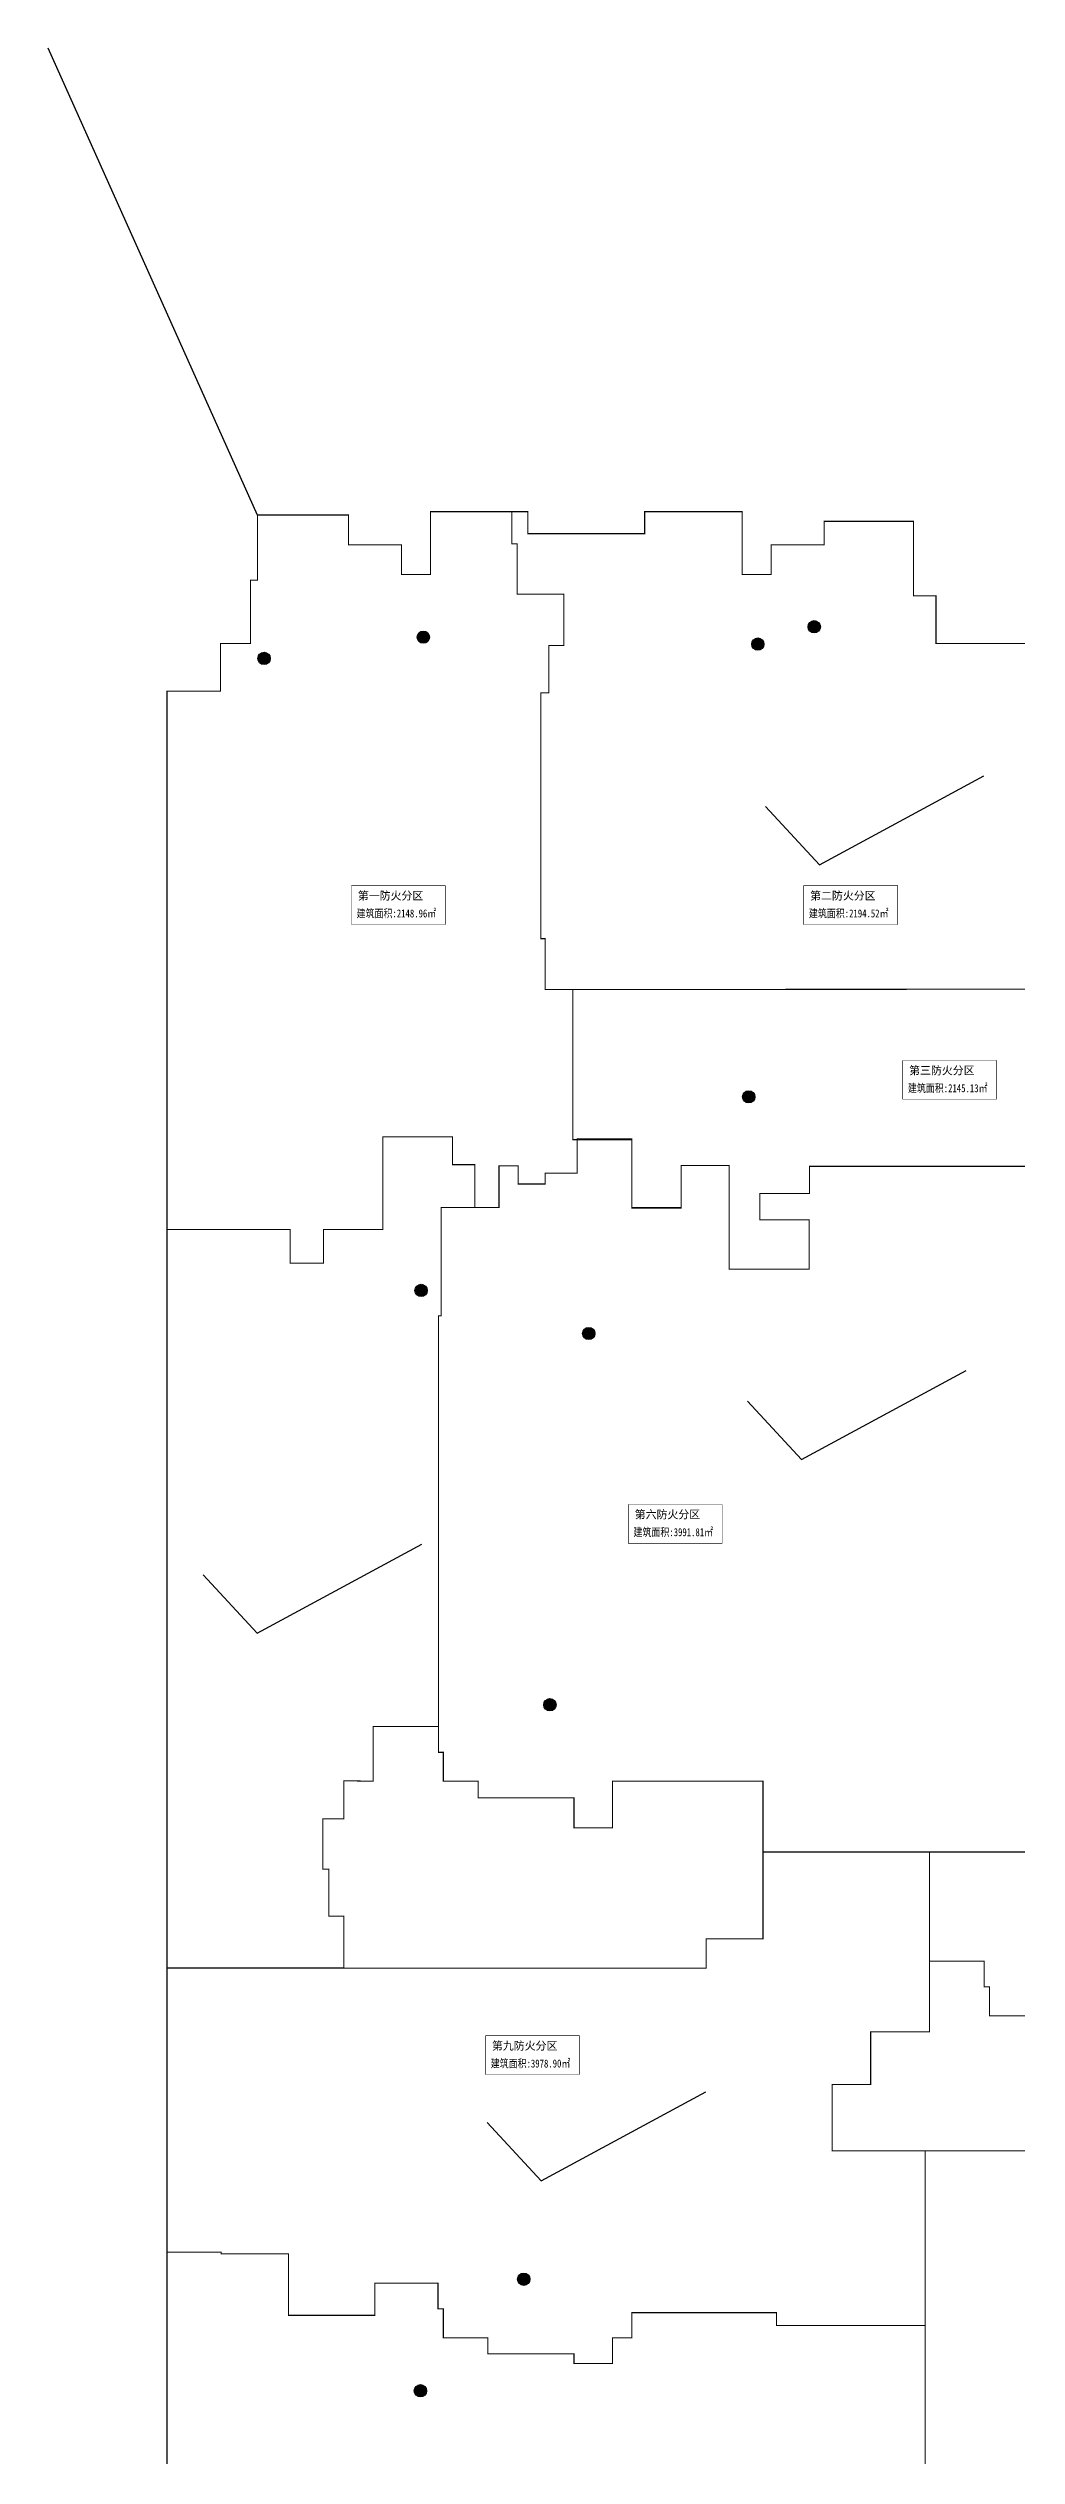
# Model space of a CAD drawing. Extents: x 369444 to 684549, y -549309 to 575337.
# Drawn here: x 399448 to 489895, y -328024 to -103292 of the extents above; entities that cross this region are included whole.
import ezdxf

# ---------------------------------------------------------------- set-up
doc = ezdxf.new("R2010")
doc.units = 0
doc.header["$LTSCALE"] = 1000
doc.header["$MEASUREMENT"] = 0
doc.linetypes.add('DASH', pattern=[0.35, 0.25, -0.1])
doc.layers.add('EQUIP_污水', color=7, linetype='Continuous')
doc.layers.add('防火分区线', color=7, linetype='Continuous')
doc.styles.add('-黑体', font='simhei.ttf')

# ---------------------------------------------------------------- blocks, each defined once
blk = doc.blocks.new('hdfhhdfhdsh')
at = {"layer": '防火分区线', "ltscale": 0.001}
h = blk.add_hatch(color=0, dxfattribs=at)
edge = h.paths.add_edge_path()
edge.add_ellipse((27353309, -6477453), major_axis=(-574, 0), ratio=0.9999999, start_angle=0, end_angle=360)
at = {"layer": '防火分区线', "color": 0, "ltscale": 0.001}
blk.add_ellipse((27353309, -6477453), major_axis=(-574, 0), ratio=0.9999999, start_param=3.1415931, end_param=9.4247784, dxfattribs=at)

msp = doc.modelspace()

# ---------------------------------------------------------------- linework, layer by layer
at = {"layer": 'EQUIP_污水'}
for points in [[(418995.3, -146869.1), (399447.6, -103292.2)], [(427045.3, -282509.1), (410545.2, -282509.1)]]:
    msp.add_lwpolyline(points, dxfattribs=at)
at = {"layer": 'EQUIP_污水', "color": 1}
for points in [[(466415.5, -174085.8), (471460.8, -179535), (486822.4, -171228.3)], [(464757, -229581.1), (469802.4, -235030.3), (485163.9, -226723.6)], [(413921.2, -245792.4), (418966.6, -251241.6), (434328.1, -242934.9)], [(440433.1, -296900.4), (445478.5, -302349.6), (460840, -294042.9)]]:
    msp.add_lwpolyline(points, dxfattribs=at)
at = {"layer": '防火分区线', "color": 3, "linetype": 'DASH', "ltscale": 8, "const_width": 100}
for points in [[(442745.2, -146559.1), (442745.2, -149559), (443245.2, -149559), (443245.2, -154259), (447595.2, -154259), (447595.2, -159059.1), (446195.3, -159059.1), (446195.3, -163459), (445445.3, -163459), (445445.3, -186409.1), (445845.3, -186409.1), (445845.3, -191109), (445845.3, -191159.1), (448445.2, -191159.1), (448445.2, -205173.2), (448845.2, -205173.2), (448845.2, -208309.1), (445845.3, -208309.1), (445845.3, -209309.1), (443345.3, -209309.1), (443345.3, -207609.1), (441545.3, -207609.1), (441545.3, -211509.1), (439295.3, -211509), (439295.3, -207509.1), (437195.3, -207509.1), (437195.3, -204909.1), (430695.3, -204909.1), (430695.3, -213559.1), (425145.3, -213559.1), (425145.3, -216709), (422045.3, -216709), (422045.3, -213559.1), (410545.2, -213559.1), (410545.2, -163309), (415545.3, -163309), (415545.3, -158859.1), (418345.3, -158857.9), (418345.3, -152959.1), (418995.3, -152959.1), (418995.3, -146869.1), (427495.3, -146867.9), (427495.3, -149659.1), (432445.3, -149659.1), (432445.3, -152409.1), (435145.3, -152409.1), (435145.3, -146559.1), (442745.2, -146559.1)], [(481345.2, -315859.8), (481345.2, -299559), (472645.2, -299559), (472645.2, -293359), (476245.2, -293359), (476245.2, -288459), (481745.2, -288459), (481745.2, -271659), (466195.3, -271659), (466195.3, -279759.1), (460895.3, -279759.1), (460895.3, -282509.1), (427045.3, -282509.1), (427045.3, -277659.1), (425645.2, -277659), (425645.2, -273259.1), (425095.3, -273259.1), (425095.2, -268559), (427045.3, -268559), (427045.3, -265009.1), (429795.3, -265059.1), (429795.3, -259959.1), (435895.2, -259959.1), (435895.3, -221609.1), (436145.2, -221609.1), (436145.2, -211509), (439295.3, -211509), (439295.3, -207509.1), (437195.3, -207509.1), (437195.3, -204909.1), (430695.3, -204909.1), (430695.3, -213559.1), (425145.3, -213559.1), (425145.3, -216709), (422045.3, -216709), (422045.3, -213559.1), (410545.2, -213559.1), (410545.2, -309009.8), (415595.2, -309009.8), (415595.2, -309159), (421895.2, -309159), (421895.2, -314909), (429945.2, -314909.8), (429945.2, -311909.8), (435845.2, -311909.8), (435845.2, -314309.8), (436345.2, -314309.8), (436345.2, -317009.8), (440495.2, -317009.8), (440495.2, -318509.8), (448545.2, -318509.8), (448545.2, -319409.8), (452145.2, -319409.8), (452145.2, -317009.8), (453945.2, -317009.8), (453945.2, -314659.8), (453945.2, -314659.8), (453945.2, -314659.8), (467445.2, -314659.8), (467445.2, -315859.8), (481345.2, -315859.8)]]:
    msp.add_lwpolyline(points, dxfattribs=at)
at = {"layer": '防火分区线', "color": 114, "linetype": 'DASH', "ltscale": 8, "const_width": 100}
for points in [[(508995.3, -158859.1), (482345.3, -158859.1), (482345.3, -154409.1), (480245.3, -154409.1), (480245.3, -147459), (471895.3, -147459.1), (471895.3, -149659.1), (466945.3, -149659.1), (466945.3, -152409.1), (464245.3, -152409.1), (464245.3, -146609), (464245.3, -146559.1), (455145.3, -146559.1), (455145.3, -148609), (444245.3, -148609.1), (444245.3, -146559.1), (442745.2, -146559.1), (442745.2, -149559), (443245.2, -149559), (443245.2, -154259), (447595.2, -154259), (447595.2, -159059.1), (446195.3, -159059.1), (446195.3, -163459), (445445.3, -163459), (445445.3, -186409.1), (445845.3, -186409.1), (445845.3, -191109), (445845.3, -191159.1), (445845.3, -191109)], [(445845.3, -191159.1), (501145.3, -191123.2)]]:
    msp.add_lwpolyline(points, dxfattribs=at)
at = {"layer": '防火分区线', "color": 3, "const_width": 50}
for points in [[(436532.7, -181464.7), (427769.2, -181464.7), (427769.2, -185085.8), (436532.7, -185085.8)], [(478761.2, -181464.7), (469997.7, -181464.7), (469997.7, -185085.8), (478761.2, -185085.8)], [(488005.6, -197777.8), (479242.1, -197777.8), (479242.1, -201398.9), (488005.6, -201398.9)], [(462384, -239220.7), (453620.5, -239220.7), (453620.5, -242841.8), (462384, -242841.8)], [(449053.5, -288813.9), (440290, -288813.9), (440290, -292435), (449053.5, -292435)]]:
    msp.add_lwpolyline(points, close=True, dxfattribs=at)
at = {"layer": '防火分区线', "color": 130, "linetype": 'DASH', "ltscale": 8, "const_width": 100}
for points in [[(501145.3, -191123.2), (448445.2, -191159.1), (448445.2, -205173.2), (453945.2, -205173.1), (453945.3, -211573.1), (458545.2, -211573.1), (458545.2, -207573.2), (463045.2, -207573.2), (463045.2, -217259.1), (470495.3, -217259.1), (470495.3, -212659.1), (465895.3, -212659.1), (465895.3, -210209), (470545.2, -210209), (470545.2, -207659.1), (470545.2, -207659.1), (521695.3, -207659.1)], [(481345.2, -331809), (481345.2, -299559), (510445.2, -299559), (510445.2, -289209), (507445.2, -289209), (507445.2, -288459), (504945.2, -288459), (504945.2, -282059), (499845.2, -282059), (499845.2, -286959), (497845.2, -286959), (497845.2, -288459), (493845.2, -288459), (493845.2, -286959), (487345.2, -286959), (487345.2, -284259), (486845.2, -284259), (486845.2, -281859), (481745.2, -281859), (481745.2, -271659), (572045.2, -271659), (572045.2, -274309), (569845.2, -276509), (569845.2, -286959)]]:
    msp.add_lwpolyline(points, dxfattribs=at)
at = {"layer": '防火分区线', "color": 5, "linetype": 'DASH', "ltscale": 8, "const_width": 100}
msp.add_lwpolyline([(495195.3, -271659), (466195.3, -271659), (466195.3, -265059), (452145.2, -265059), (452145.2, -269409.1), (448545.2, -269409.1), (448545.2, -266609.1), (439595.2, -266609.1), (439595.2, -266609.1), (439595.2, -266609.1), (439595.2, -266609.1), (439595.2, -265059.1), (436345.2, -265059), (436345.2, -262359), (435895.2, -262359), (435895.2, -221609.1), (435895.3, -221609.1), (436145.2, -221609.1), (436145.2, -211509), (439295.3, -211509), (441545.3, -211509.1), (441545.3, -207609.1), (443345.3, -207609.1), (443345.3, -209309.1), (445845.3, -209309.1), (445845.3, -208309.1), (448845.2, -208309.1), (448845.2, -205109.1), (453945.2, -205109), (453945.3, -211509), (458545.2, -211509), (458545.2, -207573.2), (463045.2, -207573.2), (463045.2, -217259.1), (470495.3, -217259.1), (470495.3, -212659.1), (465895.3, -212659.1), (465895.2, -210209), (470545.2, -210209), (470545.2, -207659.1), (470545.2, -207659.1), (521695.3, -207659.1)], dxfattribs=at)
at = {"layer": '防火分区线', "color": 6, "linetype": 'DASH', "ltscale": 8, "const_width": 100}
msp.add_lwpolyline([(410545.2, -371659.8), (410545.2, -309009.8), (415595.2, -309009), (415595.2, -309159), (421895.2, -309159), (421895.2, -314909), (429945.2, -314909.8), (429945.2, -311909.8), (435845.2, -311909.8), (435845.2, -314309.8), (436345.2, -314309.8), (436345.2, -317009.8), (440495.2, -317009.8), (440495.2, -318509.8), (448545.2, -318509.8), (448545.2, -319409.8), (452145.2, -319409.8), (452145.2, -317009.8), (453945.2, -317009.8), (453945.2, -314659.8), (453945.2, -314659.8), (453945.2, -314659.8), (467445.2, -314659.8), (467445.2, -315859.8), (481345.2, -315859.8), (481345.2, -379509.8)], dxfattribs=at)

# ---------------------------------------------------------------- block references
at = {"layer": '防火分区线', "color": 8, "ltscale": 0.001}
for p in [(-26882329.4, 6320150.9), (-26918830.4, 6319181.8), (-26887599.1, 6318533.7), (-26933706, 6317203.5), (-26888452.2, 6276279.3), (-26919041.5, 6258203.1), (-26903388, 6254188.8), (-26907008.2, 6219538.4), (-26909460, 6165913.7), (-26919096.7, 6155506.3)]:
    msp.add_blockref('hdfhhdfhdsh', p, dxfattribs=at)

# ---------------------------------------------------------------- texts
at = {"layer": '防火分区线', "style": '-黑体'}
for s, p in [('第一防火分区', (428363.4, -182774.2)), ('第二防火分区', (470591.9, -182774.2)), ('第三防火分区', (479836.3, -199087.3)), ('第六防火分区', (454214.7, -240530.1)), ('第九防火分区', (440884.2, -290123.3))]:
    msp.add_text(s, height=746.84, dxfattribs=at).set_placement(p)
at = {"layer": '防火分区线', "style": '-黑体', "width": 0.8}
for s, p in [('建筑面积:2148.96㎡', (428251.3, -184427.8)), ('建筑面积:2194.52㎡', (470479.8, -184427.8)), ('建筑面积:2145.13㎡', (479724.2, -200740.9)), ('建筑面积:3991.81㎡', (454102.6, -242183.8)), ('建筑面积:3978.90㎡', (440772.1, -291777))]:
    msp.add_text(s, height=746.835, dxfattribs=at).set_placement(p)

doc.saveas('drawing.dxf')
